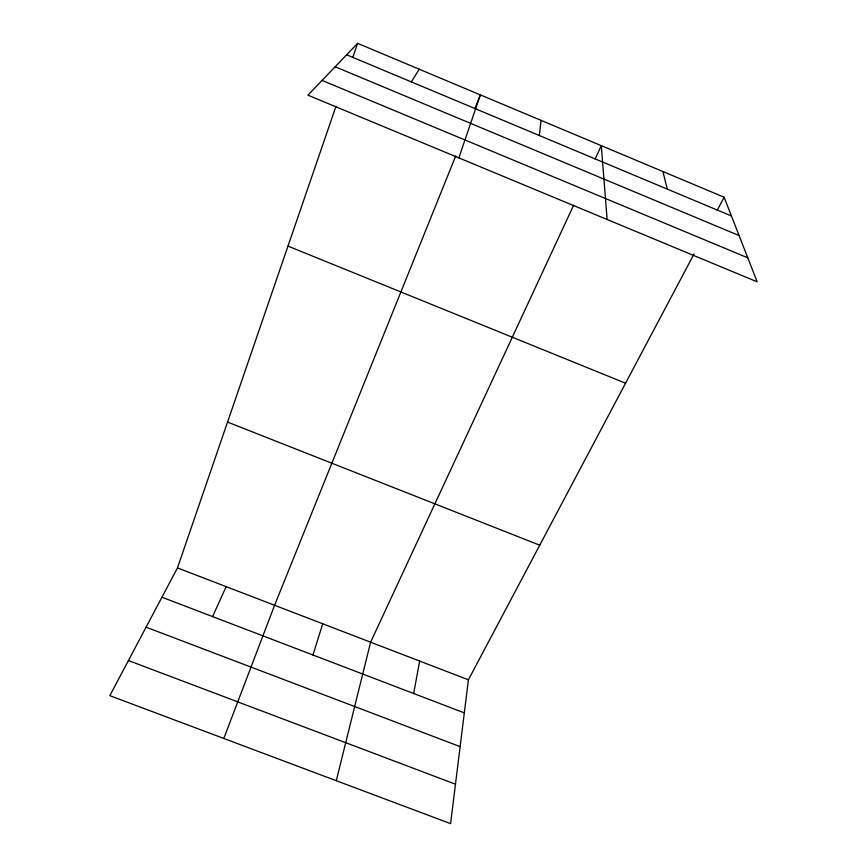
<?xml version="1.0" encoding="UTF-8"?>
<svg xmlns="http://www.w3.org/2000/svg" width="867" height="867" viewBox="0 0 867 867"><rect width="100%" height="100%" fill="white"/><g stroke="black" fill="none" stroke-linecap="round" stroke-linejoin="round"><path stroke-width="1.3" d="M539.339 135.523L541.051 120.361M694.077 253.912L468.408 679.815L450.591 823.65L109.827 695.659L177.464 567.918L335.995 106.294M413.667 693.513L419.65 661.066M336.277 780.712L370.61 642.198L573.607 205.295M312.965 654.997L322.73 623.785M458.86 157.881L480.351 94.882L474.802 108.646M352.858 57.189L357.616 43.35L724.108 197.221L757.173 281.84L307.926 95.164L357.616 43.35M223.805 738.467L274.59 605.274L455.695 156.038M212.588 616.6L226.157 586.645M595.087 159.04L601.308 145.667L607.128 219.492M717.237 210.204L724.108 197.221M411.359 81.91L419.205 69.208M128.424 660.546L455.478 784.191M146.09 627.177L460.128 746.639M161.945 597.222L464.311 712.891M177.464 567.918L468.408 679.815M227.544 422.088L539.74 545.191M287.985 246.109L625.562 383.214M322.069 80.414L747.788 257.835M346.637 54.794L731.445 215.991M335.161 66.759L739.085 235.564M662.941 171.536L667.265 189.104"/></g></svg>
